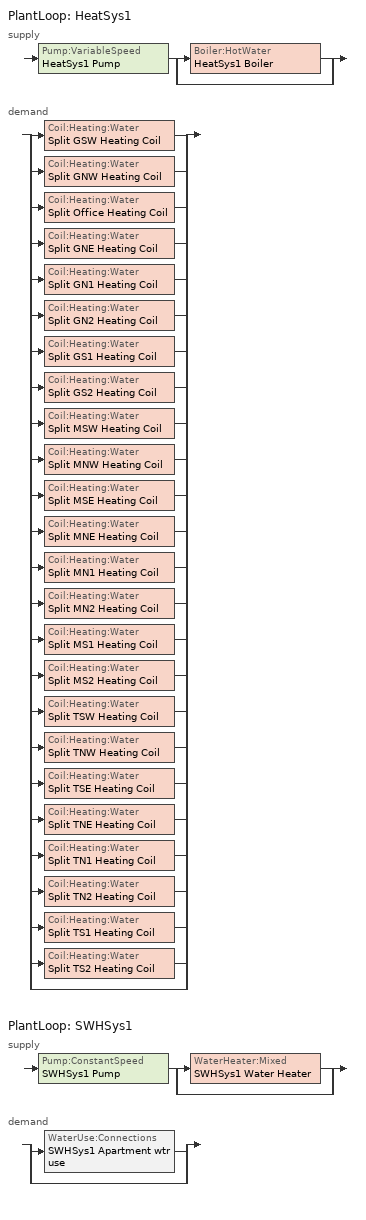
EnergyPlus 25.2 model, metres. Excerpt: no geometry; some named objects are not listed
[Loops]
PlantLoop 'HeatSys1'
 supply: Pump:VariableSpeed 'HeatSys1 Pump' > split
  | Boiler:HotWater 'HeatSys1 Boiler'
  | bypass
 demand: split
  | Coil:Heating:Water 'Split GSW Heating Coil'
  | Coil:Heating:Water 'Split GNW Heating Coil'
  | Coil:Heating:Water 'Split Office Heating Coil'
  | Coil:Heating:Water 'Split GNE Heating Coil'
  | Coil:Heating:Water 'Split GN1 Heating Coil'
  | Coil:Heating:Water 'Split GN2 Heating Coil'
  | Coil:Heating:Water 'Split GS1 Heating Coil'
  | Coil:Heating:Water 'Split GS2 Heating Coil'
  | Coil:Heating:Water 'Split MSW Heating Coil'
  | Coil:Heating:Water 'Split MNW Heating Coil'
  | Coil:Heating:Water 'Split MSE Heating Coil'
  | Coil:Heating:Water 'Split MNE Heating Coil'
  | Coil:Heating:Water 'Split MN1 Heating Coil'
  | Coil:Heating:Water 'Split MN2 Heating Coil'
  | Coil:Heating:Water 'Split MS1 Heating Coil'
  | Coil:Heating:Water 'Split MS2 Heating Coil'
  | Coil:Heating:Water 'Split TSW Heating Coil'
  | Coil:Heating:Water 'Split TNW Heating Coil'
  | Coil:Heating:Water 'Split TSE Heating Coil'
  | Coil:Heating:Water 'Split TNE Heating Coil'
  | Coil:Heating:Water 'Split TN1 Heating Coil'
  | Coil:Heating:Water 'Split TN2 Heating Coil'
  | Coil:Heating:Water 'Split TS1 Heating Coil'
  | Coil:Heating:Water 'Split TS2 Heating Coil'
  | bypass
PlantLoop 'SWHSys1'
 supply: Pump:ConstantSpeed 'SWHSys1 Pump' > split
  | WaterHeater:Mixed 'SWHSys1 Water Heater'
  | bypass
 demand: split
  | WaterUse:Connections 'SWHSys1 Apartment wtr use'
  | bypass
[ThermostatSetpoint:SingleHeating]
Name | Setpoint Temperature Schedule
AptHeatingSetPoint | HTGSETP_APT_SCH
OffHeatingSetPoint | HTGSETP_DESIGN_OFF_SCH
[ThermostatSetpoint:SingleCooling]
Name | Setpoint Temperature Schedule
AptCoolingSetPoint | CLGSETP_APT_SCH
OffCoolingSetPoint | CLGSETP_DESIGN_OFF_SCH
[ThermostatSetpoint:DualSetpoint]
Name | Heating Setpoint Temperature Schedule | Cooling Setpoint Temperature Schedule
S Apartment Dual SP Control | S HTGSETP_APT_SCH | S CLGSETP_APT_SCH
N Apartment Dual SP Control | N HTGSETP_APT_SCH | N CLGSETP_APT_SCH
Office Dual SP Control | HTGSETP_OFF_SCH_NO_OPTIMUM | CLGSETP_OFF_SCH_No_Optimum
[Sizing:Plant] Loop Type=Heating
Name | Design Loop Exit Temperature {C} | Loop Design Temperature Difference {deltaC}
HeatSys1 | 82.22 | 27.78
SWHSys1 | 60 | 5
[Pump:VariableSpeed]
HeatSys1 Pump: Design Maximum Flow Rate {m3/s}=AUTOSIZE; Design Pump Head {Pa}=180705.7; Design Power Consumption {W}=AUTOSIZE; Motor Efficiency=0.9; Fraction of Motor Inefficiencies to Fluid Stream=0; Coefficient 1 of the Part Load Performance Curve=0; Coefficient 2 of the Part Load Performance Curve=3.2485; Coefficient 3 of the Part Load Performance Curve=-4.7443; Coefficient 4 of the Part Load Performance Curve=2.5295; Pump Control Type=Intermittent; Design Shaft Power per Unit Flow Rate per Unit Head {W/((m3/s)-Pa)}=1.4999
[Boiler:HotWater]
HeatSys1 Boiler: Fuel Type=NaturalGas; Nominal Capacity {W}=150457; Nominal Thermal Efficiency=0.75; Efficiency Curve Temperature Evaluation Variable=LeavingBoiler; Normalized Boiler Efficiency Curve=HeatSys1 Boiler Efficiency Curve; Design Water Flow Rate {m3/s}=AUTOSIZE; Minimum Part Load Ratio=0; Maximum Part Load Ratio=1.2; Optimum Part Load Ratio=1; Water Outlet Upper Temperature Limit {C}=95; Boiler Flow Mode=LeavingSetpointModulated; On Cycle Parasitic Electric Load {W}=0; Sizing Factor=1
[SetpointManager:Scheduled] Control Variable=Temperature
Name | Schedule | Setpoint Node or NodeList
HeatSys1 Loop Setpoint Manager | HW-Loop-Temp-Schedule | HeatSys1 Supply Outlet Node
HeatSys1 Boiler Setpoint Manager | HW-Loop-Temp-Schedule | HeatSys1 Supply Equipment Outlet Node
SWHSys1 Loop Setpoint Manager | Hot Water Setpoint Temp Schedule | SWHSys1 Supply Outlet Node
[PlantLoop] Minimum Loop Temperature {C}=10; Maximum Loop Flow Rate {m3/s}=AUTOSIZE; Minimum Loop Flow Rate {m3/s}=0; Plant Loop Volume {m3}=AUTOSIZE; Load Distribution Scheme=Optimal
Name | Fluid Type | Plant Equipment Operation Scheme | Maximum Loop Temperature {C}
HeatSys1 | Water | HeatSys1 Loop Operation Scheme List | 100
SWHSys1 | WATER | SWHSys1 Loop Operation Scheme List | 60
[PlantEquipmentList]
HeatSys1 Equipment List: HeatSys1 Boiler
SWHSys1 Equipment List: SWHSys1 Water Heater
[PlantEquipmentOperation:HeatingLoad] Load Range 1 Lower Limit {W}=0; Load Range 1 Upper Limit {W}=1000000000000000
Name | Range 1 Equipment List
HeatSys1 Operation Scheme | HeatSys1 Equipment List
SWHSys1 Operation Scheme | SWHSys1 Equipment List
[PlantEquipmentOperationSchemes]
Name | Control Scheme 1 | Control Scheme 1 Schedule
HeatSys1 Loop Operation Scheme List | HeatSys1 Operation Scheme | PlantOnSched
SWHSys1 Loop Operation Scheme List | SWHSys1 Operation Scheme | All On
[Sizing:Zone] Zone Cooling Design Supply Air Temperature Input Method=SupplyAirTemperature; Zone Cooling Design Supply Air Temperature {C}=12.8889; Zone Heating Design Supply Air Temperature Input Method=SupplyAirTemperature; Zone Heating Design Supply Air Temperature {C}=32.2111; Zone Cooling Design Supply Air Humidity Ratio {kgWater/kgDryAir}=0.008; Zone Heating Design Supply Air Humidity Ratio {kgWater/kgDryAir}=0.008; Cooling Design Air Flow Method=DesignDay; Cooling Design Air Flow Rate {m3/s}=0; Cooling Minimum Air Flow Fraction=0; Heating Design Air Flow Method=DesignDay; Heating Design Air Flow Rate {m3/s}=0; Zone Load Sizing Method=Sensible Load Only No Latent Load; Zone Latent Cooling Design Supply Air Humidity Ratio Input Method=HumidityRatioDifference; Zone Cooling Design Supply Air Humidity Ratio Difference {kgWater/kgDryAir}=0.005; Zone Latent Heating Design Supply Air Humidity Ratio Input Method=HumidityRatioDifference; Zone Humidification Design Supply Air Humidity Ratio Difference {kgWater/kgDryAir}=0.005
Name | Design Specification Outdoor Air Object
G SW Apartment | SZ DSOA G SW Apartment
G NW Apartment | SZ DSOA G NW Apartment
Office | SZ DSOA Office
G NE Apartment | SZ DSOA G NE Apartment
G N1 Apartment | SZ DSOA G N1 Apartment
G N2 Apartment | SZ DSOA G N2 Apartment
G S1 Apartment | SZ DSOA G S1 Apartment
G S2 Apartment | SZ DSOA G S2 Apartment
M SW Apartment | SZ DSOA M SW Apartment
M NW Apartment | SZ DSOA M NW Apartment
M SE Apartment | SZ DSOA M SE Apartment
M NE Apartment | SZ DSOA M NE Apartment
M N1 Apartment | SZ DSOA M N1 Apartment
M N2 Apartment | SZ DSOA M N2 Apartment
M S1 Apartment | SZ DSOA M S1 Apartment
M S2 Apartment | SZ DSOA M S2 Apartment
T SW Apartment | SZ DSOA T SW Apartment
T NW Apartment | SZ DSOA T NW Apartment
T SE Apartment | SZ DSOA T SE Apartment
T NE Apartment | SZ DSOA T NE Apartment
T N1 Apartment | SZ DSOA T N1 Apartment
T N2 Apartment | SZ DSOA T N2 Apartment
T S1 Apartment | SZ DSOA T S1 Apartment
T S2 Apartment | SZ DSOA T S2 Apartment
[DesignSpecification:OutdoorAir] Outdoor Air Method=Flow/Area
Name | Outdoor Air Flow per Zone Floor Area {m3/s-m2}
SZ DSOA G SW Apartment; SZ DSOA G NW Apartment; SZ DSOA G NE Apartment; SZ DSOA G N1 Apartment; SZ DSOA G N2 Apartment; SZ DSOA G S1 Apartment; SZ DSOA G S2 Apartment; SZ DSOA M SW Apartment; SZ DSOA M NW Apartment; SZ DSOA M SE Apartment; SZ DSOA M NE Apartment; SZ DSOA M N1 Apartment; SZ DSOA M N2 Apartment; SZ DSOA M S1 Apartment; SZ DSOA M S2 Apartment; SZ DSOA T SW Apartment; SZ DSOA T NW Apartment; SZ DSOA T SE Apartment; SZ DSOA T NE Apartment; SZ DSOA T N1 Apartment; SZ DSOA T N2 Apartment; SZ DSOA T S1 Apartment; SZ DSOA T S2 Apartment | 0.000294105
SZ DSOA Office | 0.0004318
[ZoneControl:Thermostat] Control Type Schedule=ZONE CONTROL TYPE SCHED
Name | Zone or ZoneList | Control 1 | Control 2 | Control 3
G SW Apartment Thermostat | G SW Apartment | AptCoolingSetPoint | AptHeatingSetPoint | S Apartment Dual SP Control
G NW Apartment Thermostat | G NW Apartment | AptCoolingSetPoint | AptHeatingSetPoint | N Apartment Dual SP Control
Office Thermostat | Office | OffCoolingSetPoint | OffHeatingSetPoint | Office Dual SP Control
G NE Apartment Thermostat | G NE Apartment | AptCoolingSetPoint | AptHeatingSetPoint | N Apartment Dual SP Control
G N1 Apartment Thermostat | G N1 Apartment | AptCoolingSetPoint | AptHeatingSetPoint | N Apartment Dual SP Control
G N2 Apartment Thermostat | G N2 Apartment | AptCoolingSetPoint | AptHeatingSetPoint | N Apartment Dual SP Control
G S1 Apartment Thermostat | G S1 Apartment | AptCoolingSetPoint | AptHeatingSetPoint | S Apartment Dual SP Control
G S2 Apartment Thermostat | G S2 Apartment | AptCoolingSetPoint | AptHeatingSetPoint | S Apartment Dual SP Control
M SW Apartment Thermostat | M SW Apartment | AptCoolingSetPoint | AptHeatingSetPoint | S Apartment Dual SP Control
M NW Apartment Thermostat | M NW Apartment | AptCoolingSetPoint | AptHeatingSetPoint | N Apartment Dual SP Control
M SE Apartment Thermostat | M SE Apartment | AptCoolingSetPoint | AptHeatingSetPoint | S Apartment Dual SP Control
M NE Apartment Thermostat | M NE Apartment | AptCoolingSetPoint | AptHeatingSetPoint | N Apartment Dual SP Control
M N1 Apartment Thermostat | M N1 Apartment | AptCoolingSetPoint | AptHeatingSetPoint | N Apartment Dual SP Control
M N2 Apartment Thermostat | M N2 Apartment | AptCoolingSetPoint | AptHeatingSetPoint | N Apartment Dual SP Control
M S1 Apartment Thermostat | M S1 Apartment | AptCoolingSetPoint | AptHeatingSetPoint | S Apartment Dual SP Control
M S2 Apartment Thermostat | M S2 Apartment | AptCoolingSetPoint | AptHeatingSetPoint | S Apartment Dual SP Control
T SW Apartment Thermostat | T SW Apartment | AptCoolingSetPoint | AptHeatingSetPoint | S Apartment Dual SP Control
T NW Apartment Thermostat | T NW Apartment | AptCoolingSetPoint | AptHeatingSetPoint | N Apartment Dual SP Control
T SE Apartment Thermostat | T SE Apartment | AptCoolingSetPoint | AptHeatingSetPoint | S Apartment Dual SP Control
T NE Apartment Thermostat | T NE Apartment | AptCoolingSetPoint | AptHeatingSetPoint | N Apartment Dual SP Control
T N1 Apartment Thermostat | T N1 Apartment | AptCoolingSetPoint | AptHeatingSetPoint | N Apartment Dual SP Control
T N2 Apartment Thermostat | T N2 Apartment | AptCoolingSetPoint | AptHeatingSetPoint | N Apartment Dual SP Control
T S1 Apartment Thermostat | T S1 Apartment | AptCoolingSetPoint | AptHeatingSetPoint | S Apartment Dual SP Control
T S2 Apartment Thermostat | T S2 Apartment | AptCoolingSetPoint | AptHeatingSetPoint | S Apartment Dual SP Control
[Coil:Cooling:DX:SingleSpeed] Availability Schedule=COMPACT HVAC-ALWAYS 1; Gross Rated Total Cooling Capacity {W}=AUTOSIZE; Gross Rated Sensible Heat Ratio=AUTOSIZE; Gross Rated Cooling COP {W/W}=3.2; Rated Air Flow Rate {m3/s}=AUTOSIZE; Total Cooling Capacity Function of Temperature Curve=PTU_CapFT; Total Cooling Capacity Function of Flow Fraction Curve=PTU_CapFF; Energy Input Ratio Function of Temperature Curve=PTU_EIRFT; Energy Input Ratio Function of Flow Fraction Curve=PTU_EIRFF; Part Load Fraction Correlation Curve=PTU_PLR
Split GSW PTAC Cooling Coil; Split GNW PTAC Cooling Coil; Split Office PTAC Cooling Coil; Split GNE PTAC Cooling Coil; Split GN1 PTAC Cooling Coil; Split GN2 PTAC Cooling Coil; Split GS1 PTAC Cooling Coil; Split GS2 PTAC Cooling Coil; Split MSW PTAC Cooling Coil; Split MNW PTAC Cooling Coil; Split MSE PTAC Cooling Coil; Split MNE PTAC Cooling Coil; Split MN1 PTAC Cooling Coil; Split MN2 PTAC Cooling Coil; Split MS1 PTAC Cooling Coil; Split MS2 PTAC Cooling Coil; Split TSW PTAC Cooling Coil; Split TNW PTAC Cooling Coil; Split TSE PTAC Cooling Coil; Split TNE PTAC Cooling Coil; Split TN1 PTAC Cooling Coil; Split TN2 PTAC Cooling Coil; Split TS1 PTAC Cooling Coil; Split TS2 PTAC Cooling Coil
[Coil:Heating:Water] Availability Schedule=COMPACT HVAC-ALWAYS 1; U-Factor Times Area Value {W/K}=AUTOSIZE; Maximum Water Flow Rate {m3/s}=AUTOSIZE; Performance Input Method=UFactorTimesAreaAndDesignWaterFlowRate; Rated Capacity {W}=AUTOSIZE; Rated Inlet Water Temperature {C}=82.22; Rated Inlet Air Temperature {C}=12.8; Rated Outlet Water Temperature {C}=54.44; Rated Outlet Air Temperature {C}=40
Split GSW Heating Coil; Split GNW Heating Coil; Split Office Heating Coil; Split GNE Heating Coil; Split GN1 Heating Coil; Split GN2 Heating Coil; Split GS1 Heating Coil; Split GS2 Heating Coil; Split MSW Heating Coil; Split MNW Heating Coil; Split MSE Heating Coil; Split MNE Heating Coil; Split MN1 Heating Coil; Split MN2 Heating Coil; Split MS1 Heating Coil; Split MS2 Heating Coil; Split TSW Heating Coil; Split TNW Heating Coil; Split TSE Heating Coil; Split TNE Heating Coil; Split TN1 Heating Coil; Split TN2 Heating Coil; Split TS1 Heating Coil; Split TS2 Heating Coil
[ZoneHVAC:PackagedTerminalAirConditioner] Availability Schedule=COMPACT HVAC-ALWAYS 1; Cooling Supply Air Flow Rate {m3/s}=Autosize; Heating Supply Air Flow Rate {m3/s}=Autosize; No Load Supply Air Flow Rate {m3/s}=0; No Load Supply Air Flow Rate Control Set To Low Speed=No; Cooling Outdoor Air Flow Rate {m3/s}=0; Heating Outdoor Air Flow Rate {m3/s}=0; No Load Outdoor Air Flow Rate {m3/s}=0; Fan Placement=DrawThrough; Supply Air Fan Operating Mode Schedule=COMPACT HVAC-ALWAYS 1
Name | Supply Air Fan | Heating Coil | Cooling Coil
Split GSW | Split GSW_PTAC_Supply Fan | Split GSW Heating Coil | Split GSW PTAC Cooling Coil
Split GNW | Split GNW_PTAC_Supply Fan | Split GNW Heating Coil | Split GNW PTAC Cooling Coil
Split Office | Split Office_PTAC_Supply Fan | Split Office Heating Coil | Split Office PTAC Cooling Coil
Split GNE | Split GNE_PTAC_Supply Fan | Split GNE Heating Coil | Split GNE PTAC Cooling Coil
Split GN1 | Split GN1_PTAC_Supply Fan | Split GN1 Heating Coil | Split GN1 PTAC Cooling Coil
Split GN2 | Split GN2_PTAC_Supply Fan | Split GN2 Heating Coil | Split GN2 PTAC Cooling Coil
Split GS1 | Split GS1_PTAC_Supply Fan | Split GS1 Heating Coil | Split GS1 PTAC Cooling Coil
Split GS2 | Split GS2_PTAC_Supply Fan | Split GS2 Heating Coil | Split GS2 PTAC Cooling Coil
Split MSW | Split MSW_PTAC_Supply Fan | Split MSW Heating Coil | Split MSW PTAC Cooling Coil
Split MNW | Split MNW_PTAC_Supply Fan | Split MNW Heating Coil | Split MNW PTAC Cooling Coil
Split MSE | Split MSE_PTAC_Supply Fan | Split MSE Heating Coil | Split MSE PTAC Cooling Coil
Split MNE | Split MNE_PTAC_Supply Fan | Split MNE Heating Coil | Split MNE PTAC Cooling Coil
Split MN1 | Split MN1_PTAC_Supply Fan | Split MN1 Heating Coil | Split MN1 PTAC Cooling Coil
Split MN2 | Split MN2_PTAC_Supply Fan | Split MN2 Heating Coil | Split MN2 PTAC Cooling Coil
Split MS1 | Split MS1_PTAC_Supply Fan | Split MS1 Heating Coil | Split MS1 PTAC Cooling Coil
Split MS2 | Split MS2_PTAC_Supply Fan | Split MS2 Heating Coil | Split MS2 PTAC Cooling Coil
Split TSW | Split TSW_PTAC_Supply Fan | Split TSW Heating Coil | Split TSW PTAC Cooling Coil
Split TNW | Split TNW_PTAC_Supply Fan | Split TNW Heating Coil | Split TNW PTAC Cooling Coil
Split TSE | Split TSE_PTAC_Supply Fan | Split TSE Heating Coil | Split TSE PTAC Cooling Coil
Split TNE | Split TNE_PTAC_Supply Fan | Split TNE Heating Coil | Split TNE PTAC Cooling Coil
Split TN1 | Split TN1_PTAC_Supply Fan | Split TN1 Heating Coil | Split TN1 PTAC Cooling Coil
Split TN2 | Split TN2_PTAC_Supply Fan | Split TN2 Heating Coil | Split TN2 PTAC Cooling Coil
Split TS1 | Split TS1_PTAC_Supply Fan | Split TS1 Heating Coil | Split TS1 PTAC Cooling Coil
Split TS2 | Split TS2_PTAC_Supply Fan | Split TS2 Heating Coil | Split TS2 PTAC Cooling Coil
[Zone equipment]
G SW Apartment: G SW Apartment ERV, Split GSW
G NW Apartment: G NW Apartment ERV, Split GNW
Office: Split Office
G NE Apartment: G NE Apartment ERV, Split GNE
G N1 Apartment: G N1 Apartment ERV, Split GN1
G N2 Apartment: G N2 Apartment ERV, Split GN2
G S1 Apartment: G S1 Apartment ERV, Split GS1
G S2 Apartment: G S2 Apartment ERV, Split GS2
M SW Apartment: M SW Apartment ERV, Split MSW
M NW Apartment: M NW Apartment ERV, Split MNW
M SE Apartment: M SE Apartment ERV, Split MSE
M NE Apartment: M NE Apartment ERV, Split MNE
M N1 Apartment: M N1 Apartment ERV, Split MN1
M N2 Apartment: M N2 Apartment ERV, Split MN2
M S1 Apartment: M S1 Apartment ERV, Split MS1
M S2 Apartment: M S2 Apartment ERV, Split MS2
T SW Apartment: T SW Apartment ERV, Split TSW
T NW Apartment: T NW Apartment ERV, Split TNW
T SE Apartment: T SE Apartment ERV, Split TSE
T NE Apartment: T NE Apartment ERV, Split TNE
T N1 Apartment: T N1 Apartment ERV, Split TN1
T N2 Apartment: T N2 Apartment ERV, Split TN2
T S1 Apartment: T S1 Apartment ERV, Split TS1
T S2 Apartment: T S2 Apartment ERV, Split TS2
[Fan:OnOff] Availability Schedule=All On; Fan Total Efficiency=0.52; Pressure Rise {Pa}=331.17; Maximum Flow Rate {m3/s}=autosize; Motor Efficiency=0.8; Motor In Airstream Fraction=1
Split GSW_PTAC_Supply Fan; Split GNW_PTAC_Supply Fan; Split Office_PTAC_Supply Fan; Split GNE_PTAC_Supply Fan; Split GN1_PTAC_Supply Fan; Split GN2_PTAC_Supply Fan; Split GS1_PTAC_Supply Fan; Split GS2_PTAC_Supply Fan; Split MSW_PTAC_Supply Fan; Split MNW_PTAC_Supply Fan; Split MSE_PTAC_Supply Fan; Split MNE_PTAC_Supply Fan; Split MN1_PTAC_Supply Fan; Split MN2_PTAC_Supply Fan; Split MS1_PTAC_Supply Fan; Split MS2_PTAC_Supply Fan; Split TSW_PTAC_Supply Fan; Split TNW_PTAC_Supply Fan; Split TSE_PTAC_Supply Fan; Split TNE_PTAC_Supply Fan; Split TN1_PTAC_Supply Fan; Split TN2_PTAC_Supply Fan; Split TS1_PTAC_Supply Fan; Split TS2_PTAC_Supply Fan
[ZoneHVAC:EnergyRecoveryVentilator] Availability Schedule=All On; Supply Air Flow Rate {m3/s}=autosize; Exhaust Air Flow Rate {m3/s}=autosize; Ventilation Rate per Unit Floor Area {m3/s-m2}=0.000294105
Name | Heat Exchanger | Supply Air Fan | Exhaust Air Fan | Controller
G SW Apartment ERV | G SW Apartment OA Heat Exchanger | G SW Apartment ERV Sup Fan | G SW Apartment ERV Exh Fan | G SW Apartment ERV Ctrl
G NW Apartment ERV | G NW Apartment OA Heat Exchanger | G NW Apartment ERV Sup Fan | G NW Apartment ERV Exh Fan | G NW Apartment ERV Ctrl
G NE Apartment ERV | G NE Apartment OA Heat Exchanger | G NE Apartment ERV Sup Fan | G NE Apartment ERV Exh Fan | G NE Apartment ERV Ctrl
G N1 Apartment ERV | G N1 Apartment OA Heat Exchanger | G N1 Apartment ERV Sup Fan | G N1 Apartment ERV Exh Fan | G N1 Apartment ERV Ctrl
G N2 Apartment ERV | G N2 Apartment OA Heat Exchanger | G N2 Apartment ERV Sup Fan | G N2 Apartment ERV Exh Fan | G N2 Apartment ERV Ctrl
G S1 Apartment ERV | G S1 Apartment OA Heat Exchanger | G S1 Apartment ERV Sup Fan | G S1 Apartment ERV Exh Fan | G S1 Apartment ERV Ctrl
G S2 Apartment ERV | G S2 Apartment OA Heat Exchanger | G S2 Apartment ERV Sup Fan | G S2 Apartment ERV Exh Fan | G S2 Apartment ERV Ctrl
M SW Apartment ERV | M SW Apartment OA Heat Exchanger | M SW Apartment ERV Sup Fan | M SW Apartment ERV Exh Fan | M SW Apartment ERV Ctrl
M NW Apartment ERV | M NW Apartment OA Heat Exchanger | M NW Apartment ERV Sup Fan | M NW Apartment ERV Exh Fan | M NW Apartment ERV Ctrl
M SE Apartment ERV | M SE Apartment OA Heat Exchanger | M SE Apartment ERV Sup Fan | M SE Apartment ERV Exh Fan | M SE Apartment ERV Ctrl
M NE Apartment ERV | M NE Apartment OA Heat Exchanger | M NE Apartment ERV Sup Fan | M NE Apartment ERV Exh Fan | M NE Apartment ERV Ctrl
M N1 Apartment ERV | M N1 Apartment OA Heat Exchanger | M N1 Apartment ERV Sup Fan | M N1 Apartment ERV Exh Fan | M N1 Apartment ERV Ctrl
M N2 Apartment ERV | M N2 Apartment OA Heat Exchanger | M N2 Apartment ERV Sup Fan | M N2 Apartment ERV Exh Fan | M N2 Apartment ERV Ctrl
M S1 Apartment ERV | M S1 Apartment OA Heat Exchanger | M S1 Apartment ERV Sup Fan | M S1 Apartment ERV Exh Fan | M S1 Apartment ERV Ctrl
M S2 Apartment ERV | M S2 Apartment OA Heat Exchanger | M S2 Apartment ERV Sup Fan | M S2 Apartment ERV Exh Fan | M S2 Apartment ERV Ctrl
T SW Apartment ERV | T SW Apartment OA Heat Exchanger | T SW Apartment ERV Sup Fan | T SW Apartment ERV Exh Fan | T SW Apartment ERV Ctrl
T NW Apartment ERV | T NW Apartment OA Heat Exchanger | T NW Apartment ERV Sup Fan | T NW Apartment ERV Exh Fan | T NW Apartment ERV Ctrl
T SE Apartment ERV | T SE Apartment OA Heat Exchanger | T SE Apartment ERV Sup Fan | T SE Apartment ERV Exh Fan | T SE Apartment ERV Ctrl
T NE Apartment ERV | T NE Apartment OA Heat Exchanger | T NE Apartment ERV Sup Fan | T NE Apartment ERV Exh Fan | T NE Apartment ERV Ctrl
T N1 Apartment ERV | T N1 Apartment OA Heat Exchanger | T N1 Apartment ERV Sup Fan | T N1 Apartment ERV Exh Fan | T N1 Apartment ERV Ctrl
T N2 Apartment ERV | T N2 Apartment OA Heat Exchanger | T N2 Apartment ERV Sup Fan | T N2 Apartment ERV Exh Fan | T N2 Apartment ERV Ctrl
T S1 Apartment ERV | T S1 Apartment OA Heat Exchanger | T S1 Apartment ERV Sup Fan | T S1 Apartment ERV Exh Fan | T S1 Apartment ERV Ctrl
T S2 Apartment ERV | T S2 Apartment OA Heat Exchanger | T S2 Apartment ERV Sup Fan | T S2 Apartment ERV Exh Fan | T S2 Apartment ERV Ctrl
[HeatExchanger:AirToAir:SensibleAndLatent] Availability Schedule=AllOn_Except_DD; Nominal Supply Air Flow Rate {m3/s}=AUTOSIZE; Sensible Effectiveness at 100% Heating Air Flow=0; Latent Effectiveness at 100% Heating Air Flow=0; Sensible Effectiveness at 100% Cooling Air Flow=0; Latent Effectiveness at 100% Cooling Air Flow=0; Nominal Electric Power {W}=0; Supply Air Outlet Temperature Control=No; Heat Exchanger Type=Rotary; Frost Control Type=ExhaustOnly; Threshold Temperature {C}=-23.3; Initial Defrost Time Fraction=0.167; Rate of Defrost Time Fraction Increase {1/K}=1.44
T N1 Apartment OA Heat Exchanger; T N2 Apartment OA Heat Exchanger; T S1 Apartment OA Heat Exchanger; T S2 Apartment OA Heat Exchanger
[WaterHeater:Mixed]
SWHSys1 Water Heater: Tank Volume {m3}=0.946; Setpoint Temperature Schedule=Hot Water Setpoint Temp Schedule; Deadband Temperature Difference {deltaC}=0.1; Maximum Temperature Limit {C}=85; Heater Control Type=Cycle; Heater Maximum Capacity {W}=53912; Heater Minimum Capacity {W}=0; Heater Fuel Type=NATURALGAS; Heater Thermal Efficiency=0.8; Off Cycle Parasitic Fuel Consumption Rate {W}=0; Off Cycle Parasitic Fuel Type=NaturalGas; Off Cycle Parasitic Heat Fraction to Tank=0; On Cycle Parasitic Fuel Consumption Rate {W}=0; On Cycle Parasitic Fuel Type=NaturalGas; On Cycle Parasitic Heat Fraction to Tank=0; Ambient Temperature Indicator=Zone; Ambient Temperature Zone=G Corridor; Off Cycle Loss Coefficient to Ambient Temperature {W/K}=9.998; On Cycle Loss Coefficient to Ambient Temperature {W/K}=9.998; Use Side Effectiveness=1; Source Side Effectiveness=1; Use Side Design Flow Rate {m3/s}=AUTOSIZE; Source Side Design Flow Rate {m3/s}=AUTOSIZE; Indirect Water Heating Recovery Time {hr}=1.5
[Pump:ConstantSpeed]
SWHSys1 Pump: Design Flow Rate {m3/s}=autosize; Design Pump Head {Pa}=29891; Design Power Consumption {W}=AUTOSIZE; Motor Efficiency=0.3; Fraction of Motor Inefficiencies to Fluid Stream=0; Pump Control Type=Intermittent
[WaterUse:Equipment]
SWHSys1 Apartment wtr use: Peak Flow Rate {m3/s}=0.00011346; Flow Rate Fraction Schedule=APT_DHW_SCH; Target Temperature Schedule=Hot Water Setpoint Temp Schedule
[WaterUse:Connections]
SWHSys1 Apartment wtr use: Water Use Equipment 1=SWHSys1 Apartment wtr use
[EnergyManagementSystem:Sensor]
Name | Output:Variable or Output:Meter Index Key | Output:Variable or Output:Meter
S_Sliding_Door_Ventilation_Sensor | M S1 APARTMENT | Zone Ventilation Standard Density Volume Flow Rate
N_Sliding_Door_Ventilation_Sensor | M N1 APARTMENT | Zone Ventilation Standard Density Volume Flow Rate
BoilerPLR | HeatSys1 Boiler | Boiler Part Load Ratio
[EnergyManagementSystem:Actuator]
Name | Actuated Component Unique | Actuated Component Type | Actuated Component Control Type
S_LivingUnit_CLGSETP_Actuator | S CLGSETP_APT_SCH | Schedule:Compact | Schedule Value
S_LivingUnit_HTGSETP_Actuator | S HTGSETP_APT_SCH | Schedule:Compact | Schedule Value
N_LivingUnit_CLGSETP_Actuator | N CLGSETP_APT_SCH | Schedule:Compact | Schedule Value
N_LivingUnit_HTGSETP_Actuator | N HTGSETP_APT_SCH | Schedule:Compact | Schedule Value
BoilerCurve | HeatSys1 BOILER EFFICIENCY CURVE | Curve | Curve Result
[EnergyManagementSystem:ProgramCallingManager]
Door_Switch_Enabled_Thermostat_Reset: BeginTimestepBeforePredictor; Door_Switch_Enabled_Thermostat_Reset_Program_N_LivingUnit; Door_Switch_Enabled_Thermostat_Reset_Program_S_LivingUnit
init_timesteps_after_doorshut_south_Program Manager: BeginNewEnvironment; init_timesteps_after_doorshut
BoilerParManager: BeginNewEnvironment; SetBoilerPar
BoilerCurveManager: InsideHVACSystemIterationLoop; SetBoilerCurve
[EnergyManagementSystem:GlobalVariable]
timesteps_after_doorshut_south
timesteps_after_doorshut_north
BoilerType; CapRated; EtRated; PLRx; Ecx; SkinLossRate
[EnergyManagementSystem:Program]
init_timesteps_after_doorshut: SET timesteps_after_doorshut_south = 0; SET timesteps_after_doorshut_north = 0
Door_Switch_Enabled_Thermostat_Reset_Program_S_LivingUnit: IF (S_Sliding_Door_Ventilation_Sensor > 0); SET timesteps_after_doorshut_south = 0; SET S_LivingUnit_CLGSETP_Actuator = 32.22; SET S_LivingUnit_HTGSETP_Actuator = 12.78; ELSEIF S_LivingUnit_CLGSETP_Actuator > 24.4; SET timesteps_after_doorshut_south = timesteps_after_doorshut_south + 1; IF timesteps_after_doorshut_south == 1; SET S_LivingUnit_CLGSETP_Actuator = 30; SET S_LivingUnit_HTGSETP_Actuator = 14; ELSEIF timesteps_after_doorshut_south == 2; SET S_LivingUnit_CLGSETP_Actuator = 28; SET S_LivingUnit_HTGSETP_Actuator = 16; ELSEIF timesteps_after_doorshut_south == 3; SET S_LivingUnit_CLGSETP_Actuator = 26; SET S_LivingUnit_HTGSETP_Actuator = 18; ELSEIF timesteps_after_doorshut_south == 4; SET S_LivingUnit_CLGSETP_Actuator = 25; SET S_LivingUnit_HTGSETP_Actuator = 20; SET S_LivingUnit_CLGSETP_Actuator = null; SET S_LivingUnit_HTGSETP_Actuator = null; ENDIF; ELSE; SET timesteps_after_doorshut_south = 0; SET S_LivingUnit_CLGSETP_Actuator = null; SET S_LivingUnit_HTGSETP_Actuator = null; ENDIF
Door_Switch_Enabled_Thermostat_Reset_Program_N_LivingUnit: IF (N_Sliding_Door_Ventilation_Sensor > 0); SET timesteps_after_doorshut_north = 0; SET N_LivingUnit_CLGSETP_Actuator = 32.22; SET N_LivingUnit_HTGSETP_Actuator = 12.78; ELSEIF N_LivingUnit_CLGSETP_Actuator > 24.4; SET timesteps_after_doorshut_north = timesteps_after_doorshut_north + 1; IF timesteps_after_doorshut_north == 1; SET N_LivingUnit_CLGSETP_Actuator = 30; SET N_LivingUnit_HTGSETP_Actuator = 14; ELSEIF timesteps_after_doorshut_north == 2; SET N_LivingUnit_CLGSETP_Actuator = 28; SET N_LivingUnit_HTGSETP_Actuator = 16; ELSEIF timesteps_after_doorshut_north == 3; SET N_LivingUnit_CLGSETP_Actuator = 26; SET N_LivingUnit_HTGSETP_Actuator = 18; ELSEIF timesteps_after_doorshut_north == 4; SET N_LivingUnit_CLGSETP_Actuator = 25; SET N_LivingUnit_HTGSETP_Actuator = 20; SET N_LivingUnit_CLGSETP_Actuator = null; SET N_LivingUnit_HTGSETP_Actuator = null; ENDIF; ELSE; SET timesteps_after_doorshut_north = 0; SET N_LivingUnit_CLGSETP_Actuator = null; SET N_LivingUnit_HTGSETP_Actuator = null; ENDIF
SetBoilerPar: SET CapRated =  150456.61; SET EtRated =  0.75; SET CapRated = (CapRated *3.412)/1000; SET SkinLossRate = 0.02; SET BoilerType = 2; IF BoilerType  == 1; IF CapRated >10000; SET PLRx = 0.2; ELSEIF CapRated >5000; SET PLRx = 0.25; ELSEIF CapRated >1000; SET PLRx = 0.33; ELSE; SET BoilerType = 2; SET PLRx = 0.2; ENDIF; ELSE; SET PLRx = 0.2; ENDIF; IF BoilerType == 1; SET CurveX = 0.975 + 0.305 * PLRx - 0.527 * (PLRx^2) + 0.249 * (PLRx^3); ELSEIF BoilerType == 2; SET CurveX = 0.907 + 0.320 * PLRx - 0.420 * (PLRx^2) + 0.193 * (PLRx^3); ELSE; SET CurveX = 0.492 + 1.41 * PLRx - 1.529 * (PLRx^2) + 0.628 * (PLRx^3); ENDIF; SET LoadX = CapRated * PLRx; SET Etx = CurveX * EtRated; SET InputEx = LoadX/Etx; SET SkinEx = CapRated * SkinLossRate; SET Ecx = (LoadX + SkinEx)/InputEx
SetBoilerCurve: IF BoilerPLR >= PLRx; IF BoilerType == 1; SET BoilerCurve = 0.975 + 0.305*BoilerPLR - 0.527*(BoilerPLR^2) + 0.249*(BoilerPLR^3); ELSEIF BoilerType == 2; SET BoilerCurve = 0.907 + 0.320*BoilerPLR - 0.420*(BoilerPLR^2) + 0.193*(BoilerPLR^3); ELSE; SET BoilerCurve = 0.492 + 1.41*BoilerPLR - 1.529*(BoilerPLR^2) + 0.628*(BoilerPLR^3); ENDIF; ELSE; IF BoilerPLR == 0; SET BoilerCurve = NULL; ELSE; IF BoilerPLR <0.05; SET BoilerCurve = (0.05/(0.05 + SkinLossRate)) * (Ecx/EtRated); ELSE; SET BoilerCurve = (BoilerPLR/(BoilerPLR + SkinLossRate)) * (Ecx/EtRated); ENDIF; ENDIF; ENDIF
[EnergyManagementSystem:OutputVariable] Type of Data in Variable=Averaged; Update Frequency=ZoneTimeStep
Name | EMS Variable
timesteps_after_doorshut_south | timesteps_after_doorshut_south
timesteps_after_doorshut_north | timesteps_after_doorshut_north
[Schedule:Compact]
HTGSETP_APT_SCH; N HTGSETP_APT_SCH; HTGSETP_DESIGN_OFF_SCH: THROUGH: 12/31, FOR:AllDays, UNTIL: 24:00, 21.1
CLGSETP_APT_SCH; N CLGSETP_APT_SCH: THROUGH: 12/31, For: SummerDesignDay, Until: 9:00, 24, Until: 18:00, 27.1, Until: 24:00, 24, FOR:AllOtherDays, UNTIL: 24:00, 24
S HTGSETP_APT_SCH: THROUGH: 12/31, For: Weekdays, Until: 9:00, 21.1, Until: 17:00, 21.1, Until: 24:00, 21.1, For: Weekends AllOtherDays, UNTIL: 24:00, 21.1
S CLGSETP_APT_SCH: THROUGH: 12/31, For: Weekday SummerDesignDay, Until: 9:00, 24, Until: 17:00, 24, Until: 24:00, 24, For: Weekends AllOtherDays, UNTIL: 24:00, 24
CLGSETP_DESIGN_OFF_SCH: THROUGH: 12/31, FOR: WinterDesignDay SummerDesignDay, UNTIL: 7:00, 29.4, UNTIL: 8:00, 26.7, UNTIL:17:00, 23.9, UNTIL: 18:00, 26.7, UNTIL: 24:00, 29.4, FOR:AllOtherDays, UNTIL: 24:00, 23.9
HTGSETP_OFF_SCH_NO_OPTIMUM: THROUGH: 12/31, FOR: WinterDesignDay SummerDesignDay, UNTIL: 7:00, 15.6, UNTIL: 8:00, 18.3, UNTIL:17:00, 21.1, UNTIL: 18:00, 18.3, UNTIL: 24:00, 15.6, FOR: Weekdays, UNTIL: 7:00, 15.6, UNTIL: 8:00, 21.1, UNTIL:17:00, 21.1, UNTIL: 18:00, 18.3, UNTIL: 24:00, 15.6, FOR: AllOtherDays, UNTIL: 24:00, 15.6
CLGSETP_OFF_SCH_NO_OPTIMUM: THROUGH: 12/31, FOR: SummerDesignDay, UNTIL: 7:00, 29.4, UNTIL: 8:00, 26.7, UNTIL:17:00, 24, UNTIL: 18:00, 26.7, UNTIL: 24:00, 29.4, FOR:Weekdays, UNTIL: 7:00, 29.4, UNTIL: 8:00, 24, UNTIL:17:00, 24, UNTIL: 18:00, 26.7, UNTIL: 24:00, 29.4, FOR: WinterDesignDay AllOtherDays, UNTIL: 24:00, 29.4
All On; COMPACT HVAC-ALWAYS 1; PlantOnSched: Through: 12/31, For: AllDays, Until: 24:00, 1
AllOn_Except_DD: Through: 12/31, For: SummerDesignDay, Until: 24:00, 0, For: WinterDesignDay, Until: 24:00, 0, For: AllOtherDays, Until: 24:00, 1
ZONE CONTROL TYPE SCHED: Through: 12/31, For: SummerDesignDay, Until: 24:00, 2, For: WinterDesignDay, Until: 24:00, 1, For: Weekdays Weekends Holidays Customday1 Customday2 AllOtherDays, Until: 24:00, 4
APT_DHW_SCH: THROUGH: 12/31, FOR: AllDays, UNTIL: 1:00, 0.08, UNTIL: 2:00, 0.04, UNTIL: 3:00, 0.01, UNTIL: 4:00, 0.01, UNTIL: 5:00, 0.04, UNTIL: 6:00, 0.27, UNTIL: 7:00, 0.94, UNTIL: 8:00, 1, UNTIL: 9:00, 0.96, UNTIL: 10:00, 0.84, UNTIL: 11:00, 0.76, UNTIL: 12:00, 0.61, UNTIL: 13:00, 0.53, UNTIL: 14:00, 0.47, UNTIL: 15:00, 0.41, UNTIL: 16:00, 0.47, UNTIL: 17:00, 0.55, UNTIL: 18:00, 0.73, UNTIL: 19:00, 0.86, UNTIL: 20:00, 0.82, UNTIL: 21:00, 0.75, UNTIL: 22:00, 0.61, UNTIL: 23:00, 0.53, UNTIL: 24:00, 0.29
Hot Water Setpoint Temp Schedule: THROUGH: 12/31, FOR: AllDays, UNTIL: 24:00, 60
HW-Loop-Temp-Schedule: Through: 12/31, For: AllDays, Until: 24:00, 82
[Curve:Quadratic]
Name | Coefficient1 Constant | Coefficient2 x | Coefficient3 x**2 | Minimum Value of x | Maximum Value of x
PTU_CapFF | 0.8 | 0.2 | 0 | 0.5 | 1.5
PTU_EIRFF | 1.1552 | -0.1808 | 0.0256 | 0.5 | 1.5
PTU_PLR | 0.85 | 0.15 | 0 | 0 | 1
HeatSys1 Boiler Efficiency Curve | 1 | 0 | 0 | 0 | 1
[Curve:Biquadratic] Minimum Value of x=12.77778; Maximum Value of x=23.88889; Minimum Value of y=23.88889; Maximum Value of y=46.11111
Name | Coefficient1 Constant | Coefficient2 x | Coefficient3 x**2 | Coefficient4 y | Coefficient5 y**2 | Coefficient6 x*y
PTU_CapFT | 0.942588 | 0.00954335 | 0.00068377 | -0.0110427 | 5.249e-06 | -9.72e-06
PTU_EIRFT | 0.342414 | 0.034885 | -0.0006237 | 0.00497722 | 0.000437951 | -0.000728028
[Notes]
The DOE Prototype Building Models were developed by Pacific Northwest National Laboratory (PNNL), under contract with the
U.S. Department of Energy (DOE).  These prototype models are used to calculate alternative building performance factors
for use with the Standard 90.1 Performance Rating Method (Appendix G) using an updated approach described in the PNNL
Technical Support Document titled, "Commercial Building Prototypes Based on ANSI/ASHRAE/IES Standard 90.1 Appendix G
PRM". The basic building descriptions can be found in the Scorecards posted at www.energycodes.gov website. The recommended
citation of the prototype models are
PNNL 2024. Commercial Building Prototypes Based on ANSI/ASHRAE/IES Standard 90.1 Appendix G PRM.  Available at
http://www.energycodes.gov/sites/default/files/2024-06/Commercial_Prototypes_ASHRAE901-2019AppGPRM.pdf
DOE and PNNL. 2023. Commercial Prototype Building Models, Richland, WA, Pacific Northwest National Laboratory. Available
at https://www.energycodes.gov/development/commercial/prototype_models.
Detailed descriptions of the prototype model development and addenda modeling strategies can be found in the following  reports:
Maddox D.E., J. Zhang, Y. Xie, W. Xu, X. Liu, S. Wang, and M.I. Rosenberg. 2022. Energy and Energy Cost Savings Analysis of the 2021 IECC
for Commercial Buildings. PNNL-32816. Richland, WA: Pacific Northwest National Laboratory.
Zhang J., M.I. Rosenberg, J. Lerond, Y. Xie, C. Chandrasekharan Nambiar, Y. Chen, and R. Hart, et al. 2021. Energy Savings Analysis:
ANSI/ASHRAE/IES Standard 90.1-2019. PNNL-31488. Richland, WA: Pacific Northwest National Laboratory.
Zhang, J., Y. Chen, Y. Xie, M. Rosenberg, R. Hart. Energy and Energy Cost Savings Analysis of the 2018 IECC for Commercial Buildings.
2018. PNNL-28125. Richland, WA: Pacific Northwest National Laboratory.
DOE. 2017. Energy Savings Analysis: ANSI/ASHRAE/IES Standard 90.1-2016. Prepared by Athalye, R.A, M.A. Halverson, M.I. Rosenberg, B. Liu,
J. Zhang, R. Hart, V.V. Mendon, S. Goel, Y. Chen, Y. Xie, and M. Zhao, Richland, WA, Pacific Northwest National Laboratory. https://www.energycodes.gov/sites/default/files/documents/02202018_Standard_90.1-2016_Determination_TSD.pdf.
Zhang, J., Y. Xie, R.A. Athalye, J. Zhuge, M. Rosenberg, R. Hart, and B. Liu. Energy and Energy Cost Savings Analysis of the 2015 IECC
for Commercial Buildings. 2015. PNNL-24269 Rev. 1. Richland, WA: Pacific Northwest National
Laboratory. https://www.energycodes.gov/sites/default/files/documents/2015_IECC_Commercial_Analysis.pdf.
Halverson M.A., M.I. Rosenberg, W. Wang, J. Zhang, V.V. Mendon, R.A. Athalye, Y. Xie, R. Hart, S. Goel, 2014. ANSI/ASHRAE/IES Standard
90.1-2013 Determination of Energy Savings: Quantitative Analysis, PNNL-23479. Richland, WA: Pacific Northwest National Laboratory. https://www.energycodes.gov/sites/default/files/documents/901-2013_finalCommercialDeterminationQuantitativeAnalysis_TSD_0.pdf.
Goel S., R.A. Athalye, W. Wang, J. Zhang, M.I. Rosenberg, Y. Xie, and R. Hart, et al. 2014. Enhancements to ASHRAE Standard 90.1
Prototype Building Models. PNNL-23269. Richland, WA: Pacific Northwest National Laboratory. https://www.pnnl.gov/main/publications/external/technical_reports/PNNL-23269.pdf.
Zhang J., R.A. Athalye, R. Hart, M.I. Rosenberg, Y. Xie, S. Goel, and V.V. Mendon, et al. 2013. Energy and Energy Cost Savings Analysis
of the IECC for Commercial Buildings. PNNL-22760. Richland, WA: Pacific Northwest National Laboratory. http://www.pnnl.gov/main/publications/external/technical_reports/PNNL-22760.pdf.
Thornton B.A., M.I. Rosenberg, E.E. Richman, W. Wang, Y. Xie, J. Zhang, H. Cho, VV Mendon, R.A. Athalye, and B. Liu. 2011. Achieving
the 30% Goal: Energy and Cost Savings Analysis of ASHRAE Standard 90.1-2010. PNNL-20405. Richland, WA: Pacific Northwest National
Laboratory.  https://www.energycodes.gov/sites/default/files/documents/BECP_Energy_Cost_Savings_STD2010_May2011_v00.pdf.
WeatherFile:  USA_CO_Denver-Aurora-Buckley.AFB.724695_TMY3.epw
